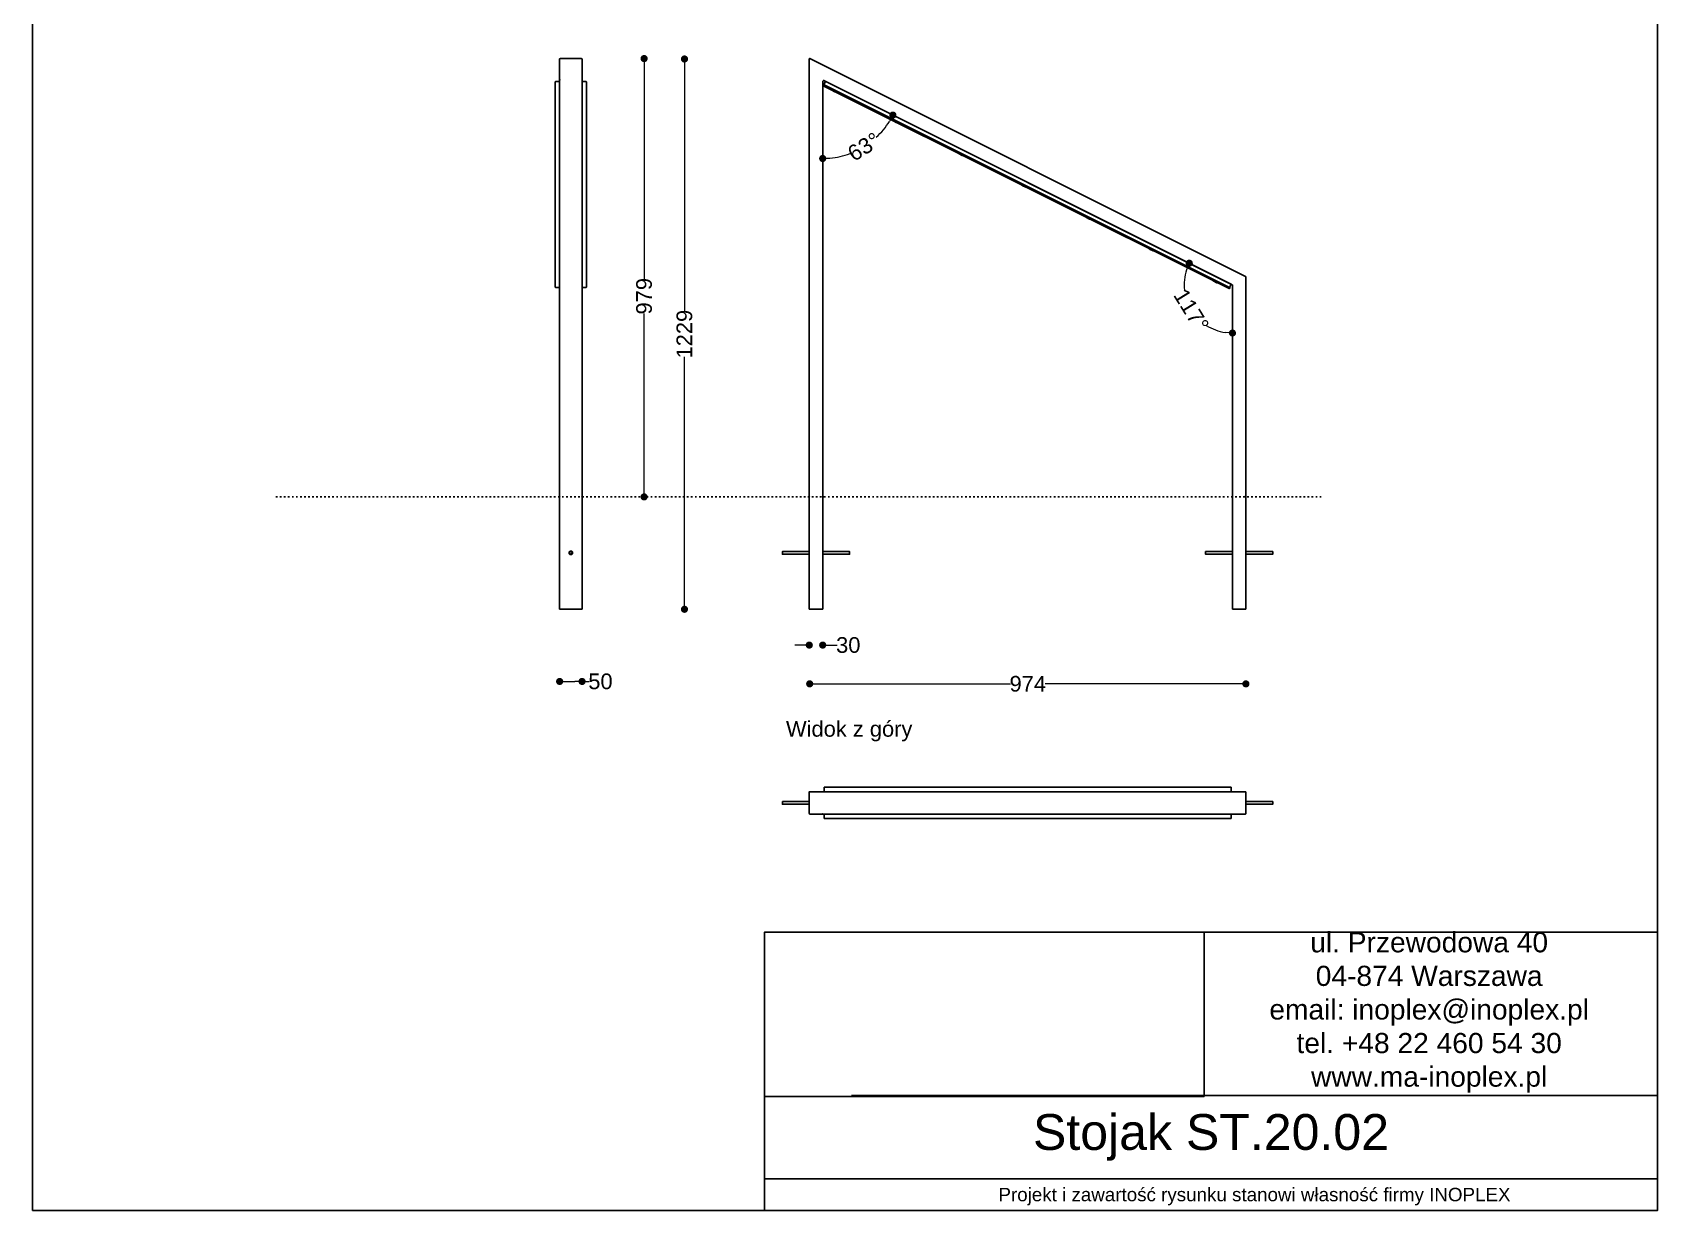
# Model space of a CAD drawing. Header units: millimetres. Extents: x 10366 to 13995, y 24552 to 29685.
# Drawn here: x 10366 to 13995, y 24552 to 27184 of the extents above; entities that cross this region are included whole.
import ezdxf

# ---------------------------------------------------------------- set-up
doc = ezdxf.new("R2010")
doc.units = ezdxf.units.MM
doc.header["$LTSCALE"] = 3
doc.linetypes.add('ACAD_ISO03W100', pattern=[30, 12, -18])
doc.layers.add('Default', color=7, linetype='Continuous')
doc.styles.get("Standard").update_dxf_attribs({"font": 'arial.ttf'})
doc.dimstyles.new('MATEUSZ', dxfattribs={"dimtxt": 35, "dimasz": 16, "dimexe": 0.18, "dimexo": 0.0625, "dimgap": 0.09, "dimtad": 0, "dimdec": 0, "dimdsep": 46, "dimtxsty": 'Standard', "dimblk": 'DOT', "dimcen": 0.09, "dimse1": 1, "dimse2": 1, "dimadec": 0, "dimazin": 0, "dimtfac": 1, "dimtdec": 0, "dimtofl": 0, "dimtmove": 0, "dimatfit": 3, "dimfxl": 1, "dimtolj": 1, "dimtzin": 0, "dimlwd": 9, "dimlwe": 9, "dimarcsym": 0})
picture_1 = doc.add_image_def('image1.jpg', size_in_pixel=(1896, 709))

# ---------------------------------------------------------------- blocks, each defined once
blk = doc.blocks.new('_Dot')
at = {"color": 0, "linetype": 'ByBlock', "lineweight": -2}
blk.add_line((-0.5, 0), (-1, 0), dxfattribs=at)
at = {"color": 0, "linetype": 'ByBlock', "const_width": 0.5}
blk.add_lwpolyline([(-0.25, 0, 1), (0.25, 0, 1)], format="xyb", close=True, dxfattribs=at)
blk = doc.blocks.new('*D28')
at = {"color": 0, "lineweight": 9, "transparency": 16777216}
for p, q in [((11822.1, 27108.5), (11822.1, 26560.7)), ((11822.1, 25911.4), (11822.1, 26459.2))]:
    blk.add_line(p, q, dxfattribs=at)
at = {"layer": 'Defpoints', "color": 0, "transparency": 16777216}
for p in [(11592.4, 27124.5), (11822.1, 27124.5), (11593.4, 25895.4)]:
    blk.add_point(p, dxfattribs=at)
at = {"color": 0, "lineweight": 9, "transparency": 16777216, "xscale": 16, "yscale": 16, "zscale": 16}
for p, rotation in [((11822.1, 27124.5), 90), ((11822.1, 25895.4), 270)]:
    blk.add_blockref('_Dot', p, dxfattribs=dict(at, rotation=rotation))
at = {"color": 0, "transparency": 16777216, "insert": (11822.1, 26509.9), "char_height": 35, "attachment_point": 5, "rotation": 90}
blk.add_mtext('\\A1;1229', dxfattribs=at)
blk = doc.blocks.new('*D29')
at = {"color": 0, "lineweight": 9, "transparency": 16777216}
for p, q in [((12117.8, 25728.8), (12550.1, 25728.8)), ((13059.8, 25728.8), (12627.5, 25728.8))]:
    blk.add_line(p, q, dxfattribs=at)
at = {"layer": 'Defpoints', "color": 0, "transparency": 16777216}
for p in [(13075.8, 25728.8), (12101.8, 25487.9), (13075.8, 25486.9)]:
    blk.add_point(p, dxfattribs=at)
at = {"color": 0, "lineweight": 9, "transparency": 16777216, "xscale": 16, "yscale": 16, "zscale": 16, "rotation": 180}
blk.add_blockref('_Dot', (12101.8, 25728.8), dxfattribs=at)
at = {"color": 0, "lineweight": 9, "transparency": 16777216, "xscale": 16, "yscale": 16, "zscale": 16}
blk.add_blockref('_Dot', (13075.8, 25728.8), dxfattribs=at)
at = {"color": 0, "transparency": 16777216, "insert": (12588.8, 25728.8), "char_height": 35, "attachment_point": 5}
blk.add_mtext('\\A1;974', dxfattribs=at)
blk = doc.blocks.new('*D30')
at = {"color": 0, "lineweight": 9, "transparency": 16777216}
for p, q in [((11559.4, 25734.2), (11577.4, 25734.2)), ((11593.4, 25734.2), (11609.4, 25734.2))]:
    blk.add_line(p, q, dxfattribs=at)
at = {"layer": 'Defpoints', "color": 0, "transparency": 16777216}
for p in [(11543.4, 25895.4), (11593.4, 25895.4), (11593.4, 25734.2)]:
    blk.add_point(p, dxfattribs=at)
at = {"color": 0, "lineweight": 9, "transparency": 16777216, "xscale": 16, "yscale": 16, "zscale": 16, "rotation": 180}
blk.add_blockref('_Dot', (11543.4, 25734.2), dxfattribs=at)
at = {"color": 0, "lineweight": 9, "transparency": 16777216, "xscale": 16, "yscale": 16, "zscale": 16}
blk.add_blockref('_Dot', (11593.4, 25734.2), dxfattribs=at)
at = {"color": 0, "transparency": 16777216, "insert": (11634.5, 25734.2), "char_height": 35, "attachment_point": 5}
blk.add_mtext('\\A1;50', dxfattribs=at)
blk = doc.blocks.new('*D31')
at = {"color": 0, "lineweight": 9, "transparency": 16777216}
for p, q in [((12084.8, 25815.4), (12068.8, 25815.4)), ((12146.8, 25815.4), (12162.8, 25815.4))]:
    blk.add_line(p, q, dxfattribs=at)
at = {"layer": 'Defpoints', "color": 0, "transparency": 16777216}
for p in [(12100.8, 25895.4), (12130.8, 25895.4), (12130.8, 25815.4)]:
    blk.add_point(p, dxfattribs=at)
at = {"color": 0, "lineweight": 9, "transparency": 16777216, "xscale": 16, "yscale": 16, "zscale": 16}
blk.add_blockref('_Dot', (12100.8, 25815.4), dxfattribs=at)
at = {"color": 0, "lineweight": 9, "transparency": 16777216, "xscale": 16, "yscale": 16, "zscale": 16, "rotation": 180}
blk.add_blockref('_Dot', (12130.8, 25815.4), dxfattribs=at)
at = {"color": 0, "transparency": 16777216, "insert": (12187.9, 25815.4), "char_height": 35, "attachment_point": 5}
blk.add_mtext('\\A1;30', dxfattribs=at)
blk = doc.blocks.new('*D32')
at = {"color": 0, "lineweight": 9, "transparency": 16777216}
for start, end in [(161.9522, 186.2227), (237.2122, 261.4827)]:
    blk.add_arc((13045.8, 26620.1), 107.7, start, end, dxfattribs=at)
at = {"layer": 'Defpoints', "color": 0, "transparency": 16777216}
for p in [(12137.9, 27074), (13042.8, 26621.6), (13045.8, 26619.5), (12940.5, 26597.2), (13045.8, 26147.4)]:
    blk.add_point(p, dxfattribs=at)
at = {"color": 0, "lineweight": 9, "transparency": 16777216, "xscale": 16, "yscale": 16, "zscale": 16}
for p, rotation in [((12949.4, 26668.3), 67.69357742015427), ((13045.8, 26512.4), 355.7413714027657)]:
    blk.add_blockref('_Dot', p, dxfattribs=dict(at, rotation=rotation))
at = {"color": 0, "transparency": 16777216, "insert": (12954.1, 26563.5), "char_height": 35, "attachment_point": 5, "rotation": 301.7175}
blk.add_mtext('\\A1;117°', dxfattribs=at)
blk = doc.blocks.new('*D33')
at = {"color": 0, "lineweight": 9, "transparency": 16777216}
for start, end in [(313.0708, 328.2048), (275.2302, 290.3641)]:
    blk.add_arc((12130.8, 27077.6), 175.3, start, end, dxfattribs=at)
at = {"layer": 'Defpoints', "color": 0, "transparency": 16777216}
for p in [(12130.8, 27076), (12137.9, 27074), (12194, 26914.1), (13042.8, 26621.6), (12130.8, 26147.4)]:
    blk.add_point(p, dxfattribs=at)
at = {"color": 0, "lineweight": 9, "transparency": 16777216, "xscale": 16, "yscale": 16, "zscale": 16}
for p, rotation in [((12287.6, 26999.2), 60.81986514073829), ((12130.8, 26902.3), 182.6150836821818)]:
    blk.add_blockref('_Dot', p, dxfattribs=dict(at, rotation=rotation))
at = {"color": 0, "transparency": 16777216, "insert": (12223, 26928.4), "char_height": 35, "attachment_point": 5, "rotation": 31.7175}
blk.add_mtext('\\A1;63°', dxfattribs=at)
blk = doc.blocks.new('*D53')
at = {"color": 0, "lineweight": 9, "transparency": 16777216}
for p, q in [((11732, 27109.4), (11732, 26633.4)), ((11732, 26162.4), (11732, 26555.8))]:
    blk.add_line(p, q, dxfattribs=at)
at = {"layer": 'Defpoints', "color": 0, "transparency": 16777216}
for p in [(11732, 27125.4), (12102.2, 27125.4), (12100.8, 26146.4)]:
    blk.add_point(p, dxfattribs=at)
at = {"color": 0, "lineweight": 9, "transparency": 16777216, "xscale": 16, "yscale": 16, "zscale": 16}
for p, rotation in [((11732, 27125.4), 90), ((11732, 26146.4), 270)]:
    blk.add_blockref('_Dot', p, dxfattribs=dict(at, rotation=rotation))
at = {"color": 0, "transparency": 16777216, "insert": (11732, 26594.6), "char_height": 35, "attachment_point": 5, "rotation": 90}
blk.add_mtext('\\A1;979', dxfattribs=at)

msp = doc.modelspace()

# ---------------------------------------------------------------- linework, layer by layer
for p, q in [((13995, 24809.6), (12194.9, 24809.6)), ((13994.7, 24623), (12001.1, 24623))]:
    msp.add_line(p, q)
for points in [[(10366.2, 24552.5), (10366.2, 29684.6), (13995, 29684.6), (13995, 24552.5)], [(12001.1, 24552.5), (13995, 24552.5), (13995, 25174.2), (12001.1, 25174.2)]]:
    msp.add_lwpolyline(points, close=True)
at = {"layer": 'Default'}
for p, q in [((11543.4, 27124.5), (11543.4, 27073.5)), ((11543.4, 26638), (11543.4, 27124.5)), ((11544.4, 27125.5), (11592.4, 27125.5)), ((11593.4, 26638), (11593.4, 27124.5)), ((11593.4, 27124.5), (11593.4, 27073.5)), ((12100.8, 27124.5), (12100.8, 26147.4)), ((13075.2, 26638.9), (12102.2, 27125.4)), ((11533.4, 27072.6), (11533.4, 27068.3)), ((11533.4, 27072.6), (11533.4, 26620.2)), ((11534.4, 27074.1), (11543.4, 27074.1)), ((11593.4, 27074.1), (11602.4, 27074.1)), ((11603.4, 27072.6), (11603.4, 26620.2)), ((11603.4, 27068.3), (11603.4, 27072.6)), ((12130.8, 27076), (12130.8, 26147.4)), ((13045.2, 26620.4), (12132.2, 27076.9)), ((12136.5, 27073), (12134.3, 27068.7)), ((12137.9, 27074), (13042.8, 26621.6)), ((11533.4, 27068.3), (11533.4, 26615.9)), ((11603.4, 27068.3), (11603.4, 26615.9)), ((12133.2, 27066.3), (12132.7, 27065.4)), ((12133.2, 27064.1), (13038.3, 26611.5)), ((12134.3, 27066.9), (13039.2, 26614.4)), ((11543.4, 26147.4), (11543.4, 26638)), ((11593.4, 26147.4), (11593.4, 26638)), ((13075.8, 26147.4), (13075.8, 26638)), ((11533.4, 26615.9), (11533.4, 26620.2)), ((11543.4, 26614.4), (11534.4, 26614.4)), ((11543.4, 26614.6), (11543.4, 26147.4)), ((11593.4, 26614.6), (11593.4, 26147.4)), ((11602.4, 26614.4), (11593.4, 26614.4)), ((11603.4, 26620.2), (11603.4, 26615.9)), ((13039.9, 26613.5), (13039, 26611.8)), ((13040.3, 26615.7), (13042.5, 26619.9)), ((13045.8, 26147.4), (13045.8, 26619.5)), ((11543.4, 26147.4), (11543.4, 25895.4)), ((11593.4, 26147.4), (11593.4, 25895.4)), ((12100.8, 25895.4), (12100.8, 26147.4)), ((12130.8, 25895.4), (12130.8, 26147.4)), ((13045.8, 26147.4), (13045.8, 25895.4)), ((13075.8, 26147.4), (13075.8, 25895.4)), ((12040.8, 26024.4), (12100.8, 26024.4)), ((12130.8, 26024.4), (12190.8, 26024.4)), ((12985.8, 26024.4), (13045.8, 26024.4)), ((13075.8, 26024.4), (13135.8, 26024.4)), ((12100.8, 26018.4), (12040.8, 26018.4)), ((12190.8, 26018.4), (12130.8, 26018.4)), ((13045.8, 26018.4), (12985.8, 26018.4)), ((13135.8, 26018.4), (13075.8, 26018.4)), ((11592.4, 25895.4), (11544.4, 25895.4)), ((12101.8, 25895.4), (12129.8, 25895.4)), ((13074.8, 25895.4), (13046.8, 25895.4)), ((12100.8, 25486.9), (12100.8, 25438.9)), ((13074.8, 25487.9), (12101.8, 25487.9)), ((12134, 25487.9), (12134, 25496.9)), ((12135, 25497.9), (12137.2, 25497.9)), ((12135, 25497.9), (13039.9, 25497.9)), ((12137.2, 25497.9), (13042, 25497.9)), ((13042, 25497.9), (13039.9, 25497.9)), ((13043, 25496.9), (13043, 25487.9)), ((13075.8, 25486.9), (13075.8, 25438.9)), ((12040.8, 25465.9), (12100.8, 25465.9)), ((12100.8, 25459.9), (12040.8, 25459.9)), ((13074.8, 25437.9), (12101.8, 25437.9)), ((12134, 25428.9), (12134, 25437.9)), ((13043, 25437.9), (13043, 25428.9)), ((13075.8, 25465.9), (13135.8, 25465.9)), ((13135.8, 25459.9), (13075.8, 25459.9)), ((12137.2, 25427.9), (12135, 25427.9)), ((12135, 25427.9), (13039.9, 25427.9)), ((12137.2, 25427.9), (13042, 25427.9)), ((13039.9, 25427.9), (13042, 25427.9))]:
    msp.add_line(p, q, dxfattribs=at)
at = {"layer": 'Default', "linetype": 'ACAD_ISO03W100', "ltscale": 0.1}
msp.add_line((10909.7, 26146.4), (13249.6, 26146.4), dxfattribs=at)
at = {"layer": 'Default'}
for points in [[(12100.8, 27124.5, 0), (12100.8, 27124.6, 0), (12100.8, 27124.7, 0), (12100.8, 27124.9, 0), (12100.9, 27125, 0)], [(11533.4, 27072.6, 0), (11533.4, 27072.9, 0), (11533.5, 27073.1, 0), (11533.6, 27073.3, 0), (11533.7, 27073.5, 0), (11533.7, 27073.6, 0), (11533.8, 27073.7, 0), (11533.9, 27073.8, 0), (11534, 27073.9, 0), (11534.1, 27074, 0), (11534.2, 27074, 0), (11534.3, 27074.1, 0), (11534.4, 27074.1, 0), (11534.4, 27074.1, 0)], [(11543.4, 27079.2, 0), (11543.5, 27078, 0), (11543.5, 27077.9, 0), (11543.5, 27077.7, 0), (11543.6, 27077.5, 0), (11543.6, 27077.4, 0), (11543.7, 27077.3, 0), (11543.8, 27077.3, 0), (11543.8, 27077.2, 0), (11543.9, 27077.1, 0), (11544, 27077.1, 0), (11544.1, 27077, 0), (11544.2, 27077, 0), (11544.3, 27077, 0), (11544.4, 27077, 0)], [(11592.4, 27077, 0), (11592.5, 27077, 0), (11592.6, 27077, 0), (11592.7, 27077, 0), (11592.8, 27077.1, 0), (11592.9, 27077.1, 0), (11593, 27077.2, 0), (11593.1, 27077.3, 0), (11593.2, 27077.3, 0), (11593.2, 27077.4, 0), (11593.3, 27077.5, 0), (11593.3, 27077.7, 0), (11593.4, 27077.9, 0), (11593.4, 27078.1, 0), (11593.4, 27079.2, 0)], [(11602.4, 27074.1, 0), (11602.5, 27074.1, 0), (11602.6, 27074.1, 0), (11602.6, 27074.1, 0), (11602.7, 27074, 0), (11602.8, 27074, 0), (11602.9, 27073.9, 0), (11603, 27073.8, 0), (11603.1, 27073.7, 0), (11603.1, 27073.6, 0), (11603.3, 27073.4, 0), (11603.3, 27073.2, 0), (11603.4, 27073, 0), (11603.4, 27072.6, 0)], [(12136.6, 27073.2, 0), (12136.6, 27073.2, 0), (12136.6, 27073.2, 0), (12136.6, 27073.2, 0), (12136.6, 27073.2, 0), (12136.6, 27073.2, 0), (12136.6, 27073.2, 0), (12136.6, 27073.2, 0), (12136.6, 27073.2, 0), (12136.6, 27073.2, 0), (12136.6, 27073.2, 0), (12136.6, 27073.2, 0), (12136.6, 27073.2, 0), (12136.6, 27073.2, 0), (12136.6, 27073.2, 0), (12136.5, 27073, 0)], [(12136.7, 27073.4, 0), (12136.9, 27073.7, 0), (12137, 27073.8, 0), (12137.2, 27073.9, 0), (12137.3, 27074, 0), (12137.4, 27074, 0), (12137.5, 27074.1, 0), (12137.6, 27074.1, 0), (12137.7, 27074.1, 0), (12137.8, 27074.1, 0)], [(12132.7, 27064.5, 0), (12132.7, 27064.6, 0), (12132.7, 27064.7, 0), (12132.6, 27064.8, 0), (12132.6, 27064.9, 0), (12132.6, 27065, 0), (12132.6, 27065.1, 0), (12132.6, 27065.2, 0), (12132.6, 27065.3, 0)], [(12132.6, 27064.9, 0), (12132.6, 27065.1, 0), (12132.6, 27065.2, 0)], [(12133, 27064.2, 0), (12132.9, 27064.3, 0), (12132.8, 27064.3, 0), (12132.8, 27064.4, 0), (12132.7, 27064.5, 0)], [(12133.3, 27066.5, 0), (12133.3, 27066.6, 0), (12133.4, 27066.6, 0), (12133.5, 27066.7, 0), (12133.6, 27066.8, 0), (12133.6, 27066.8, 0), (12133.7, 27066.8, 0), (12133.8, 27066.9, 0), (12133.9, 27066.9, 0)], [(12133.5, 27066.7, 0), (12133.6, 27066.8, 0), (12133.8, 27066.8, 0)], [(12134.3, 27066.9, 0), (12134.3, 27066.9, 0), (12134.2, 27066.9, 0), (12134.2, 27067, 0), (12134.2, 27067, 0), (12134.1, 27067, 0), (12134.1, 27067.1, 0), (12134, 27067.2, 0), (12134, 27067.3, 0), (12134, 27067.4, 0), (12134, 27067.7, 0), (12134, 27067.9, 0), (12134.1, 27068.1, 0), (12134.2, 27068.4, 0)], [(12134.3, 27068.7, 0), (12134.2, 27068.4, 0)], [(12158.5, 27051.2, 0), (12158.5, 27051.2, 0), (12158.5, 27051.2, 0), (12158.5, 27051.2, 0), (12158.5, 27051.2, 0), (12158.5, 27051.2, 0), (12158.5, 27051.2, 0), (12158.5, 27051.2, 0), (12158.5, 27051.2, 0), (12158.5, 27051.2, 0), (12158.5, 27051.2, 0), (12158.4, 27051.2, 0), (12158.1, 27051.4, 0), (12156.6, 27052.1, 0), (12151.3, 27054.7, 0), (12148.9, 27056, 0), (12148.1, 27056.4, 0), (12147.9, 27056.5, 0), (12147.9, 27056.5, 0), (12147.8, 27056.5, 0), (12147.8, 27056.5, 0), (12147.8, 27056.5, 0), (12147.8, 27056.5, 0), (12147.8, 27056.5, 0), (12147.8, 27056.5, 0), (12147.8, 27056.5, 0), (12147.8, 27056.5, 0), (12147.8, 27056.5, 0), (12147.8, 27056.5, 0), (12147.8, 27056.5, 0), (12147.8, 27056.5, 0), (12147.8, 27056.5, 0)], [(12300.7, 26980.1, 0), (12300.7, 26980.1, 0), (12300.7, 26980.1, 0), (12300.7, 26980.1, 0), (12300.7, 26980.1, 0), (12300.7, 26980.1, 0), (12300.7, 26980.1, 0), (12300.7, 26980.1, 0), (12300.7, 26980.1, 0), (12300.7, 26980.1, 0), (12300.7, 26980.1, 0), (12300.6, 26980.1, 0), (12300.3, 26980.3, 0), (12298.8, 26981, 0), (12293.5, 26983.6, 0), (12291.1, 26984.9, 0), (12290.3, 26985.3, 0), (12290.1, 26985.4, 0), (12290, 26985.4, 0), (12290, 26985.4, 0), (12290, 26985.4, 0), (12290, 26985.4, 0), (12290, 26985.4, 0), (12290, 26985.4, 0), (12290, 26985.4, 0), (12290, 26985.4, 0), (12290, 26985.4, 0), (12290, 26985.4, 0), (12290, 26985.4, 0), (12290, 26985.4, 0), (12290, 26985.4, 0), (12290, 26985.4, 0)], [(12442.9, 26909, 0), (12442.9, 26909, 0), (12442.9, 26909, 0), (12442.9, 26909, 0), (12442.9, 26909, 0), (12442.9, 26909, 0), (12442.9, 26909, 0), (12442.9, 26909, 0), (12442.9, 26909, 0), (12442.9, 26909, 0), (12442.9, 26909, 0), (12442.8, 26909, 0), (12442.5, 26909.2, 0), (12441, 26909.9, 0), (12435.7, 26912.6, 0), (12433.3, 26913.8, 0), (12432.5, 26914.2, 0), (12432.3, 26914.3, 0), (12432.2, 26914.3, 0), (12432.2, 26914.3, 0), (12432.2, 26914.3, 0), (12432.2, 26914.3, 0), (12432.2, 26914.3, 0), (12432.2, 26914.3, 0), (12432.2, 26914.3, 0), (12432.2, 26914.3, 0), (12432.2, 26914.3, 0), (12432.2, 26914.3, 0), (12432.2, 26914.3, 0), (12432.2, 26914.3, 0), (12432.2, 26914.3, 0), (12432.2, 26914.3, 0)], [(12585, 26837.9, 0), (12585, 26837.9, 0), (12585, 26837.9, 0), (12585, 26837.9, 0), (12585, 26837.9, 0), (12585, 26837.9, 0), (12585, 26837.9, 0), (12585, 26837.9, 0), (12585, 26837.9, 0), (12585, 26837.9, 0), (12585, 26837.9, 0), (12585, 26837.9, 0), (12584.7, 26838.1, 0), (12583.2, 26838.8, 0), (12577.9, 26841.5, 0), (12575.4, 26842.7, 0), (12574.7, 26843.1, 0), (12574.5, 26843.2, 0), (12574.4, 26843.2, 0), (12574.4, 26843.2, 0), (12574.4, 26843.2, 0), (12574.4, 26843.2, 0), (12574.4, 26843.2, 0), (12574.4, 26843.2, 0), (12574.4, 26843.2, 0), (12574.4, 26843.2, 0), (12574.4, 26843.2, 0), (12574.4, 26843.2, 0), (12574.4, 26843.2, 0), (12574.4, 26843.2, 0), (12574.4, 26843.2, 0), (12574.4, 26843.2, 0)], [(12727.2, 26766.8, 0), (12727.2, 26766.8, 0), (12727.2, 26766.8, 0), (12727.2, 26766.8, 0), (12727.2, 26766.8, 0), (12727.2, 26766.8, 0), (12727.2, 26766.8, 0), (12727.2, 26766.8, 0), (12727.2, 26766.8, 0), (12727.2, 26766.8, 0), (12727.2, 26766.8, 0), (12727.2, 26766.8, 0), (12726.9, 26767, 0), (12725.4, 26767.7, 0), (12720.1, 26770.4, 0), (12717.6, 26771.6, 0), (12716.9, 26772, 0), (12716.7, 26772.1, 0), (12716.6, 26772.1, 0), (12716.6, 26772.1, 0), (12716.6, 26772.1, 0), (12716.6, 26772.1, 0), (12716.6, 26772.1, 0), (12716.6, 26772.1, 0), (12716.6, 26772.1, 0), (12716.6, 26772.1, 0), (12716.6, 26772.1, 0), (12716.6, 26772.1, 0), (12716.6, 26772.1, 0), (12716.6, 26772.1, 0), (12716.6, 26772.1, 0), (12716.6, 26772.1, 0)], [(12869.4, 26695.7, 0), (12869.4, 26695.7, 0), (12869.4, 26695.7, 0), (12869.4, 26695.7, 0), (12869.4, 26695.7, 0), (12869.4, 26695.7, 0), (12869.4, 26695.7, 0), (12869.4, 26695.7, 0), (12869.4, 26695.7, 0), (12869.4, 26695.7, 0), (12869.4, 26695.7, 0), (12869.4, 26695.7, 0), (12869.1, 26695.9, 0), (12867.6, 26696.6, 0), (12862.3, 26699.3, 0), (12859.8, 26700.5, 0), (12859.1, 26700.9, 0), (12858.8, 26701, 0), (12858.8, 26701, 0), (12858.8, 26701, 0), (12858.8, 26701, 0), (12858.8, 26701, 0), (12858.8, 26701, 0), (12858.8, 26701, 0), (12858.8, 26701, 0), (12858.8, 26701, 0), (12858.8, 26701, 0), (12858.8, 26701, 0), (12858.8, 26701, 0), (12858.8, 26701, 0), (12858.8, 26701, 0), (12858.8, 26701, 0)], [(11534.4, 26614.4, 0), (11534.4, 26614.4, 0), (11534.3, 26614.4, 0), (11534.2, 26614.4, 0), (11534.1, 26614.5, 0), (11534, 26614.6, 0), (11533.9, 26614.6, 0), (11533.8, 26614.7, 0), (11533.7, 26614.8, 0), (11533.7, 26614.9, 0), (11533.6, 26615.1, 0), (11533.5, 26615.4, 0), (11533.4, 26615.6, 0), (11533.4, 26615.9, 0)], [(11603.4, 26615.9, 0), (11603.4, 26615.6, 0), (11603.4, 26615.4, 0), (11603.3, 26615.2, 0), (11603.2, 26615, 0), (11603.1, 26614.8, 0), (11603, 26614.7, 0), (11602.9, 26614.6, 0), (11602.8, 26614.5, 0), (11602.7, 26614.4, 0), (11602.6, 26614.4, 0), (11602.5, 26614.4, 0), (11602.5, 26614.4, 0), (11602.4, 26614.4, 0)], [(13011.6, 26624.6, 0), (13011.6, 26624.6, 0), (13011.6, 26624.6, 0), (13011.6, 26624.6, 0), (13011.6, 26624.6, 0), (13011.6, 26624.6, 0), (13011.6, 26624.6, 0), (13011.6, 26624.6, 0), (13011.6, 26624.6, 0), (13011.6, 26624.6, 0), (13011.6, 26624.6, 0), (13011.6, 26624.6, 0), (13011.2, 26624.8, 0), (13009.7, 26625.5, 0), (13004.5, 26628.2, 0), (13002, 26629.4, 0), (13001.2, 26629.8, 0), (13001, 26629.9, 0), (13001, 26629.9, 0), (13001, 26629.9, 0), (13001, 26629.9, 0), (13001, 26629.9, 0), (13001, 26629.9, 0), (13001, 26629.9, 0), (13001, 26629.9, 0), (13001, 26629.9, 0), (13001, 26629.9, 0), (13001, 26629.9, 0), (13001, 26629.9, 0), (13001, 26629.9, 0), (13001, 26629.9, 0), (13001, 26629.9, 0)], [(13039, 26611.8, 0), (13038.9, 26611.7, 0), (13038.9, 26611.7, 0), (13038.9, 26611.6, 0), (13038.8, 26611.6, 0), (13038.8, 26611.6, 0), (13038.8, 26611.6, 0), (13038.7, 26611.5, 0), (13038.7, 26611.5, 0), (13038.6, 26611.5, 0), (13038.6, 26611.5, 0), (13038.5, 26611.5, 0), (13038.5, 26611.5, 0), (13038.4, 26611.5, 0), (13038.4, 26611.5, 0), (13038.3, 26611.5, 0), (13038.3, 26611.5, 0)], [(13039.9, 26614.7, 0), (13039.8, 26614.6, 0), (13039.8, 26614.6, 0), (13039.8, 26614.5, 0), (13039.7, 26614.5, 0), (13039.7, 26614.5, 0), (13039.7, 26614.5, 0), (13039.6, 26614.4, 0), (13039.6, 26614.4, 0), (13039.5, 26614.4, 0), (13039.5, 26614.4, 0), (13039.4, 26614.4, 0), (13039.4, 26614.4, 0), (13039.3, 26614.4, 0), (13039.3, 26614.4, 0), (13039.2, 26614.4, 0), (13039.2, 26614.4, 0)], [(13040.3, 26615.7, 0), (13039.9, 26614.7, 0)], [(13043, 26620.9, 0), (13043, 26620.9, 0), (13043, 26620.9, 0), (13043, 26620.9, 0), (13043, 26620.9, 0), (13043, 26620.9, 0), (13043, 26620.9, 0), (13043, 26620.9, 0), (13043, 26620.9, 0), (13043, 26620.9, 0), (13043, 26620.9, 0), (13043, 26620.9, 0), (13042.5, 26619.9, 0)], [(11592.4, 26148.4, 0), (11592.4, 26148.4, 0), (11592.4, 26148.4, 0), (11592.4, 26148.4, 0), (11592.4, 26148.4, 0), (11592.4, 26148.4, 0), (11592.4, 26148.4, 0), (11592.4, 26148.4, 0), (11592.4, 26148.4, 0), (11592.4, 26148.4, 0), (11592.5, 26148.4, 0), (11592.6, 26148.3, 0)], [(11592.8, 26148.3, 0), (11592.9, 26148.2, 0), (11593, 26148.2, 0), (11593.1, 26148.1, 0), (11593.1, 26148.1, 0)], [(11593.1, 26148.1, 0), (11593.2, 26148, 0), (11593.3, 26147.9, 0), (11593.3, 26147.8, 0), (11593.4, 26147.7, 0)], [(11593.4, 26147.7, 0), (11593.4, 26147.6, 0), (11593.4, 26147.5, 0), (11593.4, 26147.4, 0), (11593.4, 26147.4, 0)], [(12100.8, 26147.7, 0), (12100.9, 26147.8, 0), (12100.9, 26147.9, 0), (12101, 26148, 0), (12101.1, 26148.1, 0)], [(12100.8, 26147.4, 0), (12100.8, 26147.4, 0), (12100.8, 26147.4, 0), (12100.8, 26147.4, 0), (12100.8, 26147.4, 0), (12100.8, 26147.4, 0), (12100.8, 26147.4, 0), (12100.8, 26147.4, 0), (12100.8, 26147.4, 0), (12100.8, 26147.4, 0), (12100.8, 26147.4, 0), (12100.8, 26147.5, 0)], [(12101.1, 26148.1, 0), (12101.1, 26148.1, 0), (12101.2, 26148.2, 0), (12101.3, 26148.2, 0), (12101.4, 26148.3, 0)], [(12101.4, 26148.3, 0), (12101.5, 26148.3, 0), (12101.6, 26148.3, 0), (12101.7, 26148.4, 0), (12101.8, 26148.4, 0)], [(13074.8, 26148.4, 0), (13074.8, 26148.4, 0), (13074.8, 26148.4, 0), (13074.8, 26148.4, 0), (13074.8, 26148.4, 0), (13074.8, 26148.4, 0), (13074.8, 26148.4, 0), (13074.9, 26148.3, 0), (13075, 26148.3, 0), (13075.1, 26148.3, 0), (13075.3, 26148.2, 0), (13075.4, 26148.2, 0), (13075.5, 26148.1, 0), (13075.6, 26148, 0), (13075.6, 26147.9, 0), (13075.7, 26147.7, 0), (13075.7, 26147.6, 0), (13075.8, 26147.5, 0), (13075.8, 26147.4, 0)], [(11543.4, 25895.4, 0), (11543.4, 25895.4, 0), (11543.4, 25895.4, 0), (11543.4, 25895.4, 0), (11543.4, 25895.4, 0), (11543.4, 25895.4, 0), (11543.4, 25895.4, 0), (11543.4, 25895.4, 0), (11543.4, 25895.4, 0), (11543.4, 25895.4, 0), (11543.4, 25895.4, 0), (11543.4, 25895.4, 0), (11543.4, 25895.4, 0), (11543.5, 25895.4, 0), (11543.8, 25895.4, 0), (11544.4, 25895.4, 0)], [(11592.4, 25895.4, 0), (11593.4, 25895.4, 0)], [(12101.8, 25895.4, 0), (12100.8, 25895.4, 0)], [(12130.8, 25895.4, 0), (12130.8, 25895.4, 0), (12130.8, 25895.4, 0), (12130.8, 25895.4, 0), (12130.8, 25895.4, 0), (12130.8, 25895.4, 0), (12130.8, 25895.4, 0), (12130.8, 25895.4, 0), (12130.8, 25895.4, 0), (12130.8, 25895.4, 0), (12130.8, 25895.4, 0), (12130.8, 25895.4, 0), (12130.8, 25895.4, 0), (12130.7, 25895.4, 0), (12130.4, 25895.4, 0), (12129.8, 25895.4, 0)], [(13045.8, 25895.4, 0), (13045.8, 25895.4, 0), (13045.8, 25895.4, 0), (13045.8, 25895.4, 0), (13045.8, 25895.4, 0), (13045.8, 25895.4, 0), (13045.8, 25895.4, 0), (13045.8, 25895.4, 0), (13045.8, 25895.4, 0), (13045.8, 25895.4, 0), (13045.8, 25895.4, 0), (13045.8, 25895.4, 0), (13045.8, 25895.4, 0), (13045.9, 25895.4, 0), (13046.2, 25895.4, 0), (13046.8, 25895.4, 0)], [(13074.8, 25895.4, 0), (13075.8, 25895.4, 0)], [(12100.8, 25486.9, 0), (12100.8, 25487, 0), (12100.8, 25487.1, 0), (12100.8, 25487.2, 0), (12100.8, 25487.3, 0), (12100.9, 25487.3, 0), (12100.9, 25487.4, 0), (12101, 25487.5, 0), (12101.1, 25487.6, 0), (12101.1, 25487.7, 0), (12101.2, 25487.7, 0), (12101.3, 25487.8, 0), (12101.4, 25487.8, 0), (12101.5, 25487.9, 0), (12101.6, 25487.9, 0), (12101.7, 25487.9, 0), (12101.8, 25487.9, 0)], [(12134, 25496.9, 0), (12134, 25497, 0), (12134, 25497.1, 0), (12134, 25497.2, 0), (12134.1, 25497.3, 0), (12134.1, 25497.4, 0), (12134.2, 25497.5, 0), (12134.2, 25497.6, 0), (12134.3, 25497.6, 0), (12134.4, 25497.7, 0), (12134.5, 25497.8, 0), (12134.7, 25497.8, 0), (12134.8, 25497.9, 0), (12134.8, 25497.9, 0), (12135, 25497.9, 0)], [(13042, 25497.9, 0), (13042.1, 25497.9, 0), (13042.2, 25497.9, 0), (13042.3, 25497.9, 0), (13042.4, 25497.8, 0), (13042.5, 25497.8, 0), (13042.5, 25497.8, 0), (13042.6, 25497.7, 0), (13042.7, 25497.7, 0), (13042.7, 25497.6, 0), (13042.9, 25497.4, 0), (13042.9, 25497.4, 0), (13043, 25497.3, 0), (13043, 25497.1, 0), (13043, 25497, 0), (13043, 25496.9, 0)], [(13045.8, 25486.9, 0), (13045.8, 25487, 0), (13045.8, 25487.1, 0), (13045.8, 25487.2, 0), (13045.8, 25487.3, 0), (13045.9, 25487.4, 0), (13045.9, 25487.5, 0), (13046, 25487.5, 0), (13046.1, 25487.6, 0), (13046.1, 25487.7, 0), (13046.2, 25487.7, 0), (13046.3, 25487.8, 0), (13046.4, 25487.8, 0), (13046.5, 25487.9, 0), (13046.6, 25487.9, 0), (13046.7, 25487.9, 0), (13046.8, 25487.9, 0)], [(13045.8, 25486.9, 0), (13045.8, 25486.9, 0), (13045.8, 25487, 0), (13045.8, 25487.1, 0), (13045.8, 25487.2, 0), (13045.8, 25487.3, 0), (13045.9, 25487.4, 0), (13045.9, 25487.5, 0), (13046, 25487.5, 0), (13046.1, 25487.6, 0), (13046.2, 25487.7, 0), (13046.2, 25487.7, 0), (13046.3, 25487.8, 0), (13046.4, 25487.8, 0), (13046.5, 25487.9, 0), (13046.6, 25487.9, 0), (13046.7, 25487.9, 0), (13046.8, 25487.9, 0)], [(12130.8, 25438.9, 0), (12130.8, 25438.9, 0), (12130.8, 25438.9, 0), (12130.8, 25438.9, 0), (12130.8, 25438.9, 0), (12130.8, 25438.9, 0), (12130.8, 25438.9, 0), (12130.8, 25438.8, 0), (12130.7, 25438.7, 0), (12130.7, 25438.5, 0), (12130.7, 25438.4, 0), (12130.6, 25438.3, 0), (12130.5, 25438.2, 0), (12130.4, 25438.1, 0), (12130.3, 25438, 0), (12130.2, 25438, 0), (12130, 25437.9, 0), (12129.9, 25437.9, 0), (12129.8, 25437.9, 0)], [(12130.2, 25438, 0), (12130.2, 25438, 0), (12130.4, 25438.1, 0), (12130.5, 25438.2, 0), (12130.5, 25438.3, 0), (12130.6, 25438.3, 0)], [(12135, 25427.9, 0), (12134.8, 25427.9, 0), (12134.8, 25427.9, 0), (12134.7, 25428, 0), (12134.6, 25428, 0), (12134.5, 25428, 0), (12134.4, 25428.1, 0), (12134.3, 25428.2, 0), (12134.3, 25428.2, 0), (12134.2, 25428.3, 0), (12134.1, 25428.4, 0), (12134.1, 25428.5, 0), (12134, 25428.6, 0), (12134, 25428.7, 0), (12134, 25428.8, 0), (12134, 25428.9, 0)], [(13043, 25428.9, 0), (13043, 25428.8, 0), (13043, 25428.7, 0), (13043, 25428.6, 0), (13042.9, 25428.5, 0), (13042.9, 25428.4, 0), (13042.7, 25428.2, 0), (13042.7, 25428.2, 0), (13042.6, 25428.1, 0), (13042.5, 25428, 0), (13042.5, 25428, 0), (13042.4, 25428, 0), (13042.3, 25427.9, 0), (13042.2, 25427.9, 0), (13042.1, 25427.9, 0), (13042, 25427.9, 0)]]:
    msp.add_polyline3d(points, dxfattribs=at)
for points in [[(11572.4, 26021.4, 0), (11572.4, 26021, 0), (11572.4, 26020.7, 0), (11572.3, 26020.3, 0), (11572.2, 26020, 0), (11572, 26019.6, 0), (11571.9, 26019.3, 0), (11571.7, 26019, 0), (11571.4, 26018.7, 0), (11571.2, 26018.4, 0), (11570.9, 26018.2, 0), (11570.6, 26018, 0), (11570.3, 26017.8, 0), (11569.9, 26017.6, 0), (11569.5, 26017.5, 0), (11569.2, 26017.4, 0), (11568.8, 26017.4, 0), (11568.4, 26017.4, 0), (11568, 26017.4, 0), (11567.6, 26017.4, 0), (11567.2, 26017.5, 0), (11566.8, 26017.7, 0), (11566.5, 26017.9, 0), (11566.1, 26018.1, 0), (11565.8, 26018.3, 0), (11565.5, 26018.6, 0), (11565.2, 26018.9, 0), (11565, 26019.3, 0), (11564.8, 26019.7, 0), (11564.6, 26020.1, 0), (11564.5, 26020.5, 0), (11564.5, 26020.9, 0), (11564.4, 26021.3, 0), (11564.4, 26021.7, 0), (11564.6, 26022.4, 0), (11564.7, 26022.7, 0), (11564.8, 26023.1, 0), (11565, 26023.4, 0), (11565.2, 26023.7, 0), (11565.4, 26024, 0), (11565.7, 26024.3, 0), (11566, 26024.5, 0), (11566.3, 26024.7, 0), (11566.6, 26024.9, 0), (11566.9, 26025.1, 0), (11567.3, 26025.2, 0), (11567.7, 26025.3, 0), (11568.1, 26025.3, 0), (11568.5, 26025.4, 0), (11568.8, 26025.3, 0), (11569.2, 26025.3, 0), (11569.6, 26025.2, 0), (11570, 26025, 0), (11570.4, 26024.9, 0), (11570.7, 26024.6, 0), (11571, 26024.4, 0), (11571.3, 26024.1, 0), (11571.6, 26023.8, 0), (11571.8, 26023.4, 0), (11572, 26023.1, 0), (11572.2, 26022.7, 0), (11572.3, 26022.2, 0), (11572.4, 26021.8, 0)], [(12040.8, 26021.4, 0), (12040.8, 26024.4, 0), (12040.8, 26021.4, 0), (12040.8, 26018.4, 0)], [(12190.8, 26021.4, 0), (12190.8, 26024.4, 0), (12190.8, 26021.4, 0), (12190.8, 26018.4, 0)], [(12985.8, 26021.4, 0), (12985.8, 26024.4, 0), (12985.8, 26021.4, 0), (12985.8, 26018.4, 0)], [(13135.8, 26021.4, 0), (13135.8, 26023.5, 0), (13135.8, 26024.1, 0), (13135.8, 26024.3, 0), (13135.8, 26024.3, 0), (13135.8, 26024.4, 0), (13135.8, 26024.4, 0), (13135.8, 26024.4, 0), (13135.8, 26024.4, 0), (13135.8, 26024.4, 0), (13135.8, 26024.4, 0), (13135.8, 26024.4, 0), (13135.8, 26024.4, 0), (13135.8, 26024.4, 0), (13135.8, 26024.4, 0), (13135.8, 26024.4, 0), (13135.8, 26024.4, 0), (13135.8, 26024.4, 0), (13135.8, 26024.4, 0), (13135.8, 26024.4, 0), (13135.8, 26024.4, 0), (13135.8, 26024.4, 0), (13135.8, 26024.4, 0), (13135.8, 26024.4, 0), (13135.8, 26024.4, 0), (13135.8, 26024.4, 0), (13135.8, 26024.4, 0), (13135.8, 26024.3, 0), (13135.8, 26024.3, 0), (13135.8, 26024, 0), (13135.8, 26018.8, 0), (13135.8, 26018.4, 0), (13135.8, 26018.4, 0), (13135.8, 26018.4, 0), (13135.8, 26018.4, 0), (13135.8, 26018.4, 0), (13135.8, 26018.4, 0), (13135.8, 26018.4, 0), (13135.8, 26018.4, 0), (13135.8, 26018.4, 0), (13135.8, 26018.4, 0), (13135.8, 26018.4, 0), (13135.8, 26018.4, 0), (13135.8, 26018.4, 0), (13135.8, 26018.4, 0), (13135.8, 26018.4, 0), (13135.8, 26018.4, 0), (13135.8, 26018.4, 0), (13135.8, 26018.4, 0), (13135.8, 26018.4, 0), (13135.8, 26018.4, 0), (13135.8, 26018.4, 0), (13135.8, 26018.4, 0), (13135.8, 26018.7, 0)], [(12040.8, 25465.9, 0), (12040.8, 25465.9, 0), (12040.8, 25465.9, 0), (12040.8, 25465.9, 0), (12040.8, 25465.9, 0), (12040.8, 25465.9, 0), (12040.8, 25465.9, 0), (12040.8, 25465.9, 0), (12040.8, 25465.9, 0), (12040.8, 25465.9, 0), (12040.8, 25465.9, 0), (12040.8, 25465.9, 0), (12040.8, 25465.9, 0), (12040.8, 25465.8, 0), (12040.8, 25465.5, 0), (12040.8, 25460.4, 0), (12040.8, 25459.9, 0), (12040.8, 25459.9, 0), (12040.8, 25459.9, 0), (12040.8, 25459.9, 0), (12040.8, 25459.9, 0), (12040.8, 25459.9, 0), (12040.8, 25459.9, 0), (12040.8, 25459.9, 0), (12040.8, 25459.9, 0), (12040.8, 25459.9, 0), (12040.8, 25459.9, 0), (12040.8, 25459.9, 0), (12040.8, 25459.9, 0), (12040.8, 25459.9, 0), (12040.8, 25459.9, 0), (12040.8, 25459.9, 0), (12040.8, 25459.9, 0), (12040.8, 25459.9, 0), (12040.8, 25459.9, 0), (12040.8, 25460, 0), (12040.8, 25460.3, 0)], [(13135.8, 25465.9, 0), (13135.8, 25465.9, 0), (13135.8, 25465.9, 0), (13135.8, 25465.9, 0), (13135.8, 25465.9, 0), (13135.8, 25465.9, 0), (13135.8, 25465.9, 0), (13135.8, 25465.9, 0), (13135.8, 25465.9, 0), (13135.8, 25465.9, 0), (13135.8, 25465.9, 0), (13135.8, 25465.9, 0), (13135.8, 25465.9, 0), (13135.8, 25465.8, 0), (13135.8, 25465.5, 0), (13135.8, 25460.4, 0), (13135.8, 25459.9, 0), (13135.8, 25459.9, 0), (13135.8, 25459.9, 0), (13135.8, 25459.9, 0), (13135.8, 25459.9, 0), (13135.8, 25459.9, 0), (13135.8, 25459.9, 0), (13135.8, 25459.9, 0), (13135.8, 25459.9, 0), (13135.8, 25459.9, 0), (13135.8, 25459.9, 0), (13135.8, 25459.9, 0), (13135.8, 25459.9, 0), (13135.8, 25459.9, 0), (13135.8, 25459.9, 0), (13135.8, 25459.9, 0), (13135.8, 25459.9, 0), (13135.8, 25459.9, 0), (13135.8, 25459.9, 0), (13135.8, 25460, 0), (13135.8, 25460.3, 0), (13135.8, 25462.8, 0), (13135.8, 25465, 0), (13135.8, 25465.7, 0), (13135.8, 25465.9, 0), (13135.8, 25465.9, 0), (13135.8, 25465.9, 0), (13135.8, 25465.9, 0), (13135.8, 25465.9, 0), (13135.8, 25465.9, 0), (13135.8, 25465.9, 0), (13135.8, 25465.9, 0), (13135.8, 25465.9, 0), (13135.8, 25465.9, 0), (13135.8, 25465.9, 0), (13135.8, 25465.9, 0), (13135.8, 25465.9, 0)]]:
    msp.add_polyline3d(points, close=True, dxfattribs=at)
msp.add_circle((11568.4, 26021.4), 3, dxfattribs=at)
for centre, radius, start, end in [((11544.4, 27124.5), 1, 90, 180), ((11592.4, 27124.5), 1, 0, 90), ((12101.8, 27124.5), 1, 63.4349, 153.4349), ((13074.8, 26638), 1, 0, 63.4349), ((13038.5, 26612), 0.5, 243.4349, 333.4349), ((13039.4, 26613.8), 0.5, 333.4349, 63.4349), ((13044.8, 26619.5), 1, 0, 63.4349), ((11544.4, 26147.4), 1, 90, 180), ((11544.4, 26147.4), 1, 180, 270), ((11592.4, 26147.4), 1, 270, 0), ((12101.8, 26147.4), 1, 180, 270), ((12129.8, 26147.4), 1, 0, 90), ((12129.8, 26147.4), 1, 270, 0), ((13046.8, 26147.4), 1, 90, 180), ((13046.8, 26147.4), 1, 180, 270), ((13074.8, 26147.4), 1, 270, 0), ((12129.8, 25486.9), 1, 0, 90), ((12129.8, 25486.9), 1, 0, 90), ((13074.8, 25486.9), 1, 0, 90), ((12101.8, 25438.9), 1, 180, 270), ((12129.8, 25438.9), 1, 270, 0), ((13046.8, 25438.9), 1, 180, 270), ((13046.8, 25438.9), 1, 180, 270), ((13074.8, 25438.9), 1, 270, 0)]:
    msp.add_arc(centre, radius, start, end, dxfattribs=at)

# ---------------------------------------------------------------- texts
msp.add_text('Widok z góry', height=34.962).set_placement((12048.8, 25610.8))
at = {"attachment_point": 5}
for s, width, gutter_width, heights, insert, char_height in [('ul. Przewodowa 40\\P04-874 Warszawa\\Pemail: inoplex@inoplex.pl\\Ptel. +48 22 460 54 30\\Pwww.ma-inoplex.pl', 1019.877, 1, [432.7], (13485.1, 24994.8), 45), ('Stojak ST.20.02', 1993.625, 1, [0], (12997.9, 24715.8), 80), ('Projekt i zawartość rysunku stanowi własność firmy INOPLEX ', 1800.088, 12.5, [70.5], (13095, 24583.6), 30)]:
    msp.add_mtext_dynamic_manual_height_columns(s, width=width, gutter_width=gutter_width, heights=heights, dxfattribs=dict(at, insert=insert, char_height=char_height))

# ---------------------------------------------------------------- dimensions: what is measured, and where the dimension line sits
dim = msp.add_linear_dim(base=(11822.1, 27124.5), p1=(11593.4, 25895.4), p2=(11592.4, 27124.5), angle=90, dimstyle='MATEUSZ')
dim.commit()
dim.dimension.update_dxf_attribs({"geometry": '*D28', "text_midpoint": (11822.1, 26509.9)})
dim = msp.add_linear_dim(base=(11732, 27125.4), p1=(12100.8, 26146.4), p2=(12102.2, 27125.4), angle=90, dimstyle='MATEUSZ')
dim.commit()
dim.dimension.update_dxf_attribs({"geometry": '*D53', "text_midpoint": (11732, 26594.6), "dimtype": 160})
for base, line1, line2, picture, middle in [((12194, 26914.1), ((12137.9, 27074), (13042.8, 26621.6)), ((12130.8, 27076), (12130.8, 26147.4)), '*D33', (12223, 26928.4)), ((12940.5, 26597.2), ((13045.8, 26147.4), (13045.8, 26619.5)), ((12137.9, 27074), (13042.8, 26621.6)), '*D32', (12954.1, 26563.5))]:
    dim = msp.add_angular_dim_2l(base=base, line1=line1, line2=line2, dimstyle='MATEUSZ')
    dim.commit()
    dim.dimension.update_dxf_attribs({"geometry": picture, "text_midpoint": middle})
for base, p1, p2, picture, middle in [((11593.4, 25734.2), (11543.4, 25895.4), (11593.4, 25895.4), '*D30', (11634.5, 25734.2)), ((12130.8, 25815.4), (12100.8, 25895.4), (12130.8, 25895.4), '*D31', (12187.9, 25815.4)), ((13075.8, 25728.8), (12101.8, 25487.9), (13075.8, 25486.9), '*D29', (12588.8, 25728.8))]:
    dim = msp.add_linear_dim(base=base, p1=p1, p2=p2, dimstyle='MATEUSZ')
    dim.commit()
    dim.dimension.update_dxf_attribs({"geometry": picture, "text_midpoint": middle})

# ---------------------------------------------------------------- pictures from other files: only their frames are drawn
image = msp.add_image(picture_1, insert=(12001.1, 24807.1), size_in_units=(981.6, 367.1))
image.dxf.flags = 7

doc.saveas('drawing.dxf')
